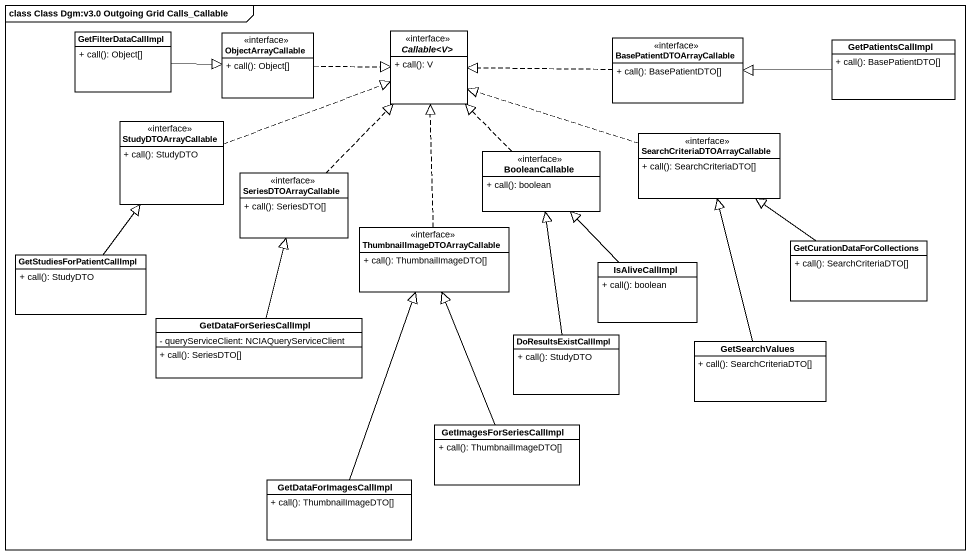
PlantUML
@startuml
mainframe class Class Dgm:v3.0 Outgoing Grid Calls_Callable
hide circle
hide empty members
skinparam classAttributeIconSize 0
class GetFilterDataCallImpl {
  + call(): Object[]
}
class ObjectArrayCallable <<interface>> {
  + call(): Object[]
}
interface "Callable<V>" as Callable_V <<interface>> {
  + call(): V
}
class BasePatientDTOArrayCallable <<interface>> {
  + call(): BasePatientDTO[]
}
class GetPatientsCallImpl {
  + call(): BasePatientDTO[]
}
class StudyDTOArrayCallable <<interface>> {
  + call(): StudyDTO
}
class BooleanCallable <<interface>> {
  + call(): boolean
}
class "SearchCriteriaDTOArrayCallable" as SearchCriteriaDTOArrayCallab <<interface>> {
  + call(): SearchCriteriaDTO[]
}
class SeriesDTOArrayCallable <<interface>> {
  + call(): SeriesDTO[]
}
class "ThumbnailImageDTOArrayCallable" as ThumbnailImageDTOArrayCallab <<interface>> {
  + call(): ThumbnailImageDTO[]
}
class GetStudiesForPatientCallImpl {
  + call(): StudyDTO
}
class IsAliveCallImpl {
  + call(): boolean
}
class "GetCurationDataForCollections" as GetCurationDataForCollection {
  + call(): SearchCriteriaDTO[]
}
class GetDataForSeriesCallImpl {
  - queryServiceClient: NCIAQueryServiceClient
  + call(): SeriesDTO[]
}
class DoResultsExistCallImpl {
  + call(): StudyDTO
}
class GetSearchValues {
  + call(): SearchCriteriaDTO[]
}
class GetImagesForSeriesCallImpl {
  + call(): ThumbnailImageDTO[]
}
class GetDataForImagesCallImpl {
  + call(): ThumbnailImageDTO[]
}
GetFilterDataCallImpl -right-|> ObjectArrayCallable
ObjectArrayCallable .right.|> Callable_V
BasePatientDTOArrayCallable .left.|> Callable_V
GetPatientsCallImpl -left-|> BasePatientDTOArrayCallable
StudyDTOArrayCallable .right.|> Callable_V
BooleanCallable .up.|> Callable_V
SearchCriteriaDTOArrayCallab .left.|> Callable_V
SeriesDTOArrayCallable .up.|> Callable_V
ThumbnailImageDTOArrayCallab .up.|> Callable_V
GetStudiesForPatientCallImpl -up-|> StudyDTOArrayCallable
IsAliveCallImpl -up-|> BooleanCallable
GetCurationDataForCollection -up-|> SearchCriteriaDTOArrayCallab
GetDataForSeriesCallImpl -up-|> SeriesDTOArrayCallable
DoResultsExistCallImpl -up-|> BooleanCallable
GetSearchValues -up-|> SearchCriteriaDTOArrayCallab
GetImagesForSeriesCallImpl -up-|> ThumbnailImageDTOArrayCallab
GetDataForImagesCallImpl -up-|> ThumbnailImageDTOArrayCallab
@enduml
